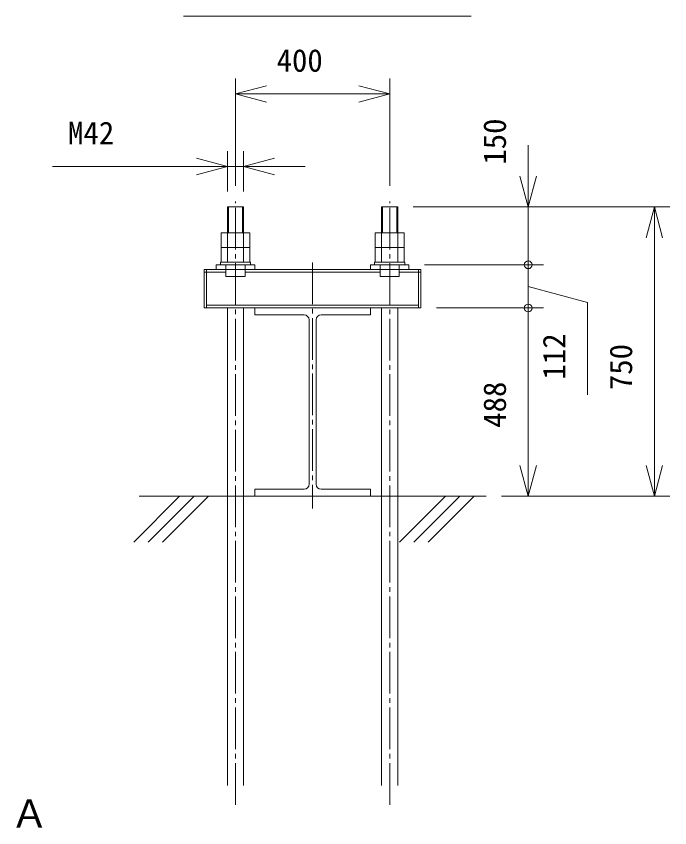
# Model space of a CAD drawing. Units: millimetres, scale not verified. Extents: x -17480 to 17501, y -24773 to 27267.
# Drawn here: x -7778 to 699, y -12798 to -2276 of the extents above; entities that cross this region are included whole.
import ezdxf
from ezdxf.enums import TextEntityAlignment as Align

# ---------------------------------------------------------------- set-up
doc = ezdxf.new("R2010")
doc.units = ezdxf.units.MM
doc.header["$LTSCALE"] = 60
doc.linetypes.add('CHAIN2', pattern=[12, 9, -1, 1, -1])
for name, color, linetype, lineweight in [('0-2_05 寸法', 7, 'Continuous', 18), ('0-3_10 当社外形線', 3, 'Continuous', 18), ('0-4_12 当社中心線', 3, 'CHAIN2', 18), ('0-6_20 躯体・土木、外形線', 1, 'Continuous', 18)]:
    doc.layers.add(name, color=color, linetype=linetype, lineweight=lineweight)
doc.styles.add('ＭＳ ゴシック', font='')
doc.styles.get('ＭＳ ゴシック').set_extended_font_data('MS Gothic')

msp = doc.modelspace()

# ---------------------------------------------------------------- linework, layer by layer
at = {"layer": '0-2_05 寸法'}
for p, q in [((-5608.13, -2275.94), (-1877.34, -2275.94)), ((-4933.55, -4476.31), (-4933.55, -3083.61)), ((-2933.55, -4476.31), (-2933.55, -3083.61)), ((-4933.55, -3283.61), (-4533.55, -3283.61)), ((-4533.55, -3283.61), (-3333.55, -3283.61)), ((-2933.55, -3283.61), (-3333.55, -3283.61)), ((-1137.22, -4348.83), (-1137.22, -3948.83)), ((-5038.55, -4548.83), (-5038.55, -4023.48)), ((-4828.55, -4548.83), (-4828.55, -4023.48)), ((-5438.55, -4223.48), (-7305.21, -4223.48)), ((-5038.55, -4223.48), (-5438.55, -4223.48)), ((-4828.55, -4223.48), (-5038.55, -4223.48)), ((-4828.55, -4223.48), (-4428.55, -4223.48)), ((-4428.55, -4223.48), (-4028.55, -4223.48)), ((-1137.22, -4748.83), (-1137.22, -4348.83)), ((-2628.55, -4748.83), (-937.22, -4748.83)), ((-2628.55, -4748.83), (699.4, -4748.83)), ((-1137.22, -5498.83), (-1137.22, -4748.83)), ((499.4, -4748.83), (499.4, -5148.83)), ((499.4, -8098.83), (499.4, -5148.83)), ((-2483.55, -5498.83), (-937.22, -5498.83)), ((-2483.55, -5498.83), (-937.22, -5498.83)), ((-1137.22, -6058.83), (-1137.22, -5498.83)), ((-1137.22, -5498.83), (-1137.22, -5898.83)), ((-2328.55, -6058.83), (-937.22, -6058.83)), ((-2328.55, -6058.83), (-937.22, -6058.83)), ((-1137.22, -8098.83), (-1137.22, -6058.83)), ((-1137.22, -8498.83), (-1137.22, -8098.83)), ((499.4, -8498.83), (499.4, -8098.83)), ((-1483.55, -8498.83), (699.4, -8498.83)), ((-1483.55, -8498.83), (-937.22, -8498.83))]:
    msp.add_line(p, q, dxfattribs=at)
for points in [[(-4533.55, -3390.79), (-4933.55, -3283.61), (-4533.55, -3176.43)], [(-3333.55, -3176.43), (-2933.55, -3283.61), (-3333.55, -3390.79)], [(-5438.55, -4116.3), (-5038.55, -4223.48), (-5438.55, -4330.66)], [(-4428.55, -4330.66), (-4828.55, -4223.48), (-4428.55, -4116.3)], [(-1030.04, -4348.83), (-1137.22, -4748.83), (-1244.4, -4348.83)], [(392.22, -5148.83), (499.4, -4748.83), (606.58, -5148.83)], [(-1137.22, -5778.83), (-366.65, -5986.29), (-366.65, -7186.29)], [(-1030.04, -8098.83), (-1137.22, -8498.83), (-1244.4, -8098.83)], [(606.58, -8098.83), (499.4, -8498.83), (392.22, -8098.83)]]:
    msp.add_lwpolyline(points, dxfattribs=at)
for centre in [(-1137.22, -5498.83), (-1137.22, -5498.83), (-1137.22, -6058.83), (-1137.22, -6058.83)]:
    msp.add_circle(centre, 50, dxfattribs=at)
at = {"layer": '0-3_10 当社外形線'}
for p, q in [((-5026.05, -5083.83), (-5026.05, -4748.83)), ((-4841.05, -5083.83), (-4841.05, -4748.83)), ((-3026.05, -5083.83), (-3026.05, -4748.83)), ((-2841.05, -5083.83), (-2841.05, -4748.83)), ((-5038.55, -5463.83), (-5038.55, -5083.83)), ((-2828.55, -5463.83), (-2828.55, -5083.83)), ((-5338.55, -5558.83), (-5058.55, -5558.83)), ((-5338.55, -6058.83), (-5338.55, -5558.83)), ((-5308.55, -6058.83), (-5308.55, -5558.83)), ((-5183.55, -5498.83), (-4683.55, -5498.83)), ((-5058.55, -5648.83), (-5058.55, -5498.83)), ((-5058.55, -5558.83), (-4808.55, -5558.83)), ((-4808.55, -5648.83), (-4808.55, -5498.83)), ((-4808.55, -5558.83), (-3058.55, -5558.83)), ((-2683.55, -5498.83), (-3183.55, -5498.83)), ((-3058.55, -5648.83), (-3058.55, -5498.83)), ((-2808.55, -5558.83), (-3058.55, -5558.83)), ((-2808.55, -5648.83), (-2808.55, -5498.83)), ((-2528.55, -5558.83), (-2808.55, -5558.83)), ((-2558.55, -6058.83), (-2558.55, -5558.83)), ((-2528.55, -6058.83), (-2528.55, -5558.83)), ((-5338.55, -5596.33), (-5058.55, -5596.33)), ((-5058.55, -5648.83), (-4808.55, -5648.83)), ((-4808.55, -5596.33), (-3058.55, -5596.33)), ((-2808.55, -5648.83), (-3058.55, -5648.83)), ((-2528.55, -5596.33), (-2808.55, -5596.33)), ((-4683.55, -6058.83), (-5338.55, -6058.83)), ((-2558.55, -6021.33), (-5308.55, -6021.33)), ((-5038.55, -12248.73), (-5038.55, -6058.83)), ((-4828.55, -6058.83), (-4828.55, -12248.73)), ((-3183.55, -6058.83), (-2528.55, -6058.83)), ((-3038.55, -6058.83), (-3038.55, -12248.73)), ((-2828.55, -12248.73), (-2828.55, -6058.83)), ((-3978.55, -6213.83), (-3978.55, -8343.83)), ((-3888.55, -6213.83), (-3888.55, -8343.83))]:
    msp.add_line(p, q, dxfattribs=at)
for points in [[(-5038.55, -5083.83), (-5038.55, -4748.83), (-4828.55, -4748.83), (-4828.55, -5463.83)], [(-2828.55, -5083.83), (-2828.55, -4748.83), (-3038.55, -4748.83), (-3038.55, -5463.83)], [(-5121.05, -5273.83), (-5121.05, -5083.83), (-4746.05, -5083.83), (-4746.05, -5273.83)], [(-2746.05, -5273.83), (-2746.05, -5083.83), (-3121.05, -5083.83), (-3121.05, -5273.83)], [(-5121.05, -5463.83), (-5121.05, -5273.83), (-4746.05, -5273.83), (-4746.05, -5463.83)], [(-2746.05, -5463.83), (-2746.05, -5273.83), (-3121.05, -5273.83), (-3121.05, -5463.83)], [(-5128.55, -5498.83), (-5128.55, -5463.83), (-4738.55, -5463.83), (-4738.55, -5498.83)], [(-2738.55, -5498.83), (-2738.55, -5463.83), (-3128.55, -5463.83), (-3128.55, -5498.83)], [(-3183.55, -6058.83), (-4683.55, -6058.83), (-4683.55, -6148.83), (-4043.55, -6148.83)], [(-3183.55, -6058.83), (-3183.55, -6148.83), (-3823.55, -6148.83)], [(-3183.55, -8498.83), (-4683.55, -8498.83), (-4683.55, -8408.83), (-4043.55, -8408.83)], [(-3183.55, -8498.83), (-3183.55, -8408.83), (-3823.55, -8408.83)]]:
    msp.add_lwpolyline(points, dxfattribs=at)
for centre, start, end in [((-4043.55, -6213.83), 0, 90), ((-3823.55, -6213.83), 90, 180), ((-4043.55, -8343.83), 270, 0), ((-3823.55, -8343.83), 180, 270)]:
    msp.add_arc(centre, 65, start, end, dxfattribs=at)
at = {"layer": '0-4_12 当社中心線'}
for p, q in [((-4933.55, -12498.83), (-4933.55, -4676.31)), ((-2933.55, -12498.83), (-2933.55, -4676.31)), ((-3933.55, -5469.98), (-3933.55, -8659.32)), ((-5183.55, -5558.83), (-5183.55, -5498.83)), ((-4683.55, -5558.83), (-4683.55, -5498.83)), ((-3183.55, -5558.83), (-3183.55, -5498.83)), ((-2683.55, -5558.83), (-2683.55, -5498.83))]:
    msp.add_line(p, q, dxfattribs=at)
at = {"layer": '0-6_20 躯体・土木、外形線'}
for p, q in [((-6254.09, -9095.03), (-5657.89, -8498.83)), ((-4683.55, -8498.83), (-6183.55, -8498.83)), ((-5471.92, -8498.83), (-6068.12, -9095.03)), ((-5882.15, -9095.03), (-5285.95, -8498.83)), ((-1683.55, -8498.83), (-3183.55, -8498.83)), ((-2210.2, -8498.83), (-2806.4, -9095.03)), ((-2620.44, -9095.03), (-2024.23, -8498.83)), ((-1838.26, -8498.83), (-2434.47, -9095.03))]:
    msp.add_line(p, q, dxfattribs=at)

# ---------------------------------------------------------------- texts
at = {"layer": '0-2_05 寸法', "style": 'ＭＳ ゴシック'}
for s, height, p in [('400', 293.3, (-4400.21, -3083.61)), ('M42', 293.3, (-7105.21, -4023.48)), ('Ａ', 366.6, (-7856.39, -12907.93))]:
    msp.add_text(s, height=height, dxfattribs=at).set_placement(p, align=Align.BOTTOM_LEFT)
for s, p in [('150', (-1337.22, -4200.39)), ('112', (-566.65, -6986.29)), ('750', (299.4, -7123.83)), ('488', (-1337.22, -7612.16))]:
    msp.add_text(s, height=293.3, rotation=90, dxfattribs=at).set_placement(p, align=Align.BOTTOM_LEFT)

doc.saveas('drawing.dxf')
